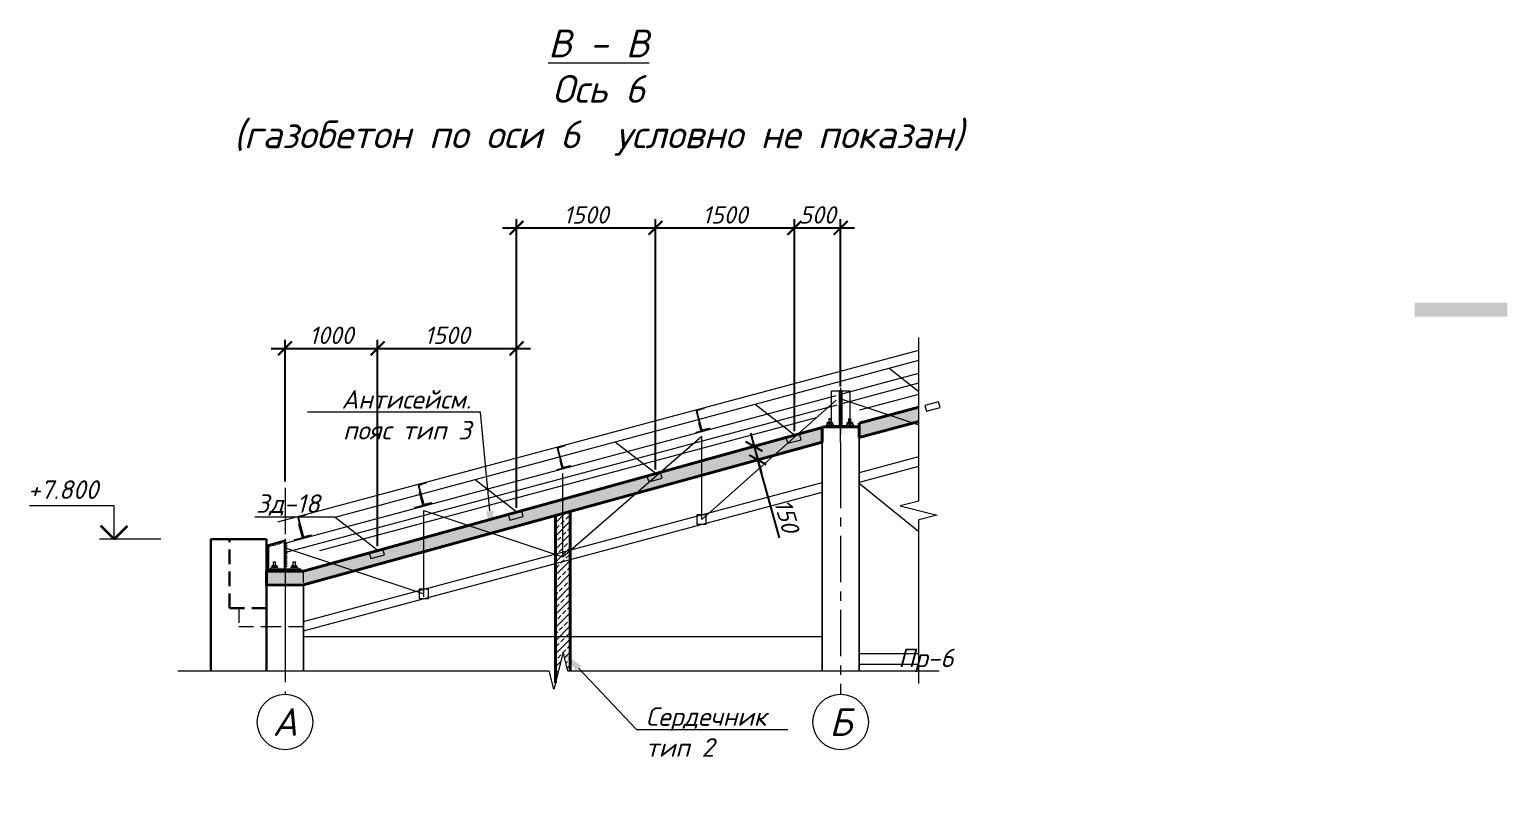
# Model space of a CAD drawing. Header units: millimetres. Extents: x -36573 to 311597, y -155058 to 0.
# Drawn here: x 210671 to 226630, y -75266 to -67014 of the extents above; entities that cross this region are included whole.
import ezdxf
from ezdxf import colors
from ezdxf.entities.mleader import LeaderData, LeaderLine
from ezdxf.math import Vec2, Vec3

# ---------------------------------------------------------------- set-up
doc = ezdxf.new("R2010")
doc.units = ezdxf.units.MM
doc.header["$MEASUREMENT"] = 0
for name, pattern in [('CENTERX2', [4, 2.5, -0.5, 0.5, -0.5]), ('Double Dashed', [1797.222233, 1325, -211.666656, 63.333344, -197.222233]), ('HIDDEN2', [4.7625, 3.175, -1.5875])]:
    doc.linetypes.add(name, pattern=pattern)
doc.layers.get('0').update_dxf_attribs({"lineweight": 5})
doc.layers.add('#Hatch', color=7, linetype='Continuous', lineweight=5, true_color=0xadadad)
doc.layers.add('#Каркас', color=7, linetype='Continuous', lineweight=5, true_color=0x757575)
for name, color, linetype, lineweight in [('#Бетон', 10, 'Continuous', 15), ('#Бетон монолитные пояса', 34, 'Continuous', 35), ('#Бетон сердечники', 12, 'Continuous', 40), ('#Выноски', 7, 'Continuous', 15), ('#Газобетон', 152, 'Continuous', 35), ('#размеры', 7, 'Continuous', 5), ('k_ Осевая', 8, 'CENTERX2', 9), ('Линия пунктир', 190, 'HIDDEN2', 9), ('Линия Тонкая', 252, 'Continuous', 9), ('подп стены Инжзащита_Ном._пера__99', 7, 'Continuous', 40), ('сварка', 7, 'Continuous', 13), ('текст_Ном._пера__1', 7, 'Continuous', 0), ('чертеж_Ном._пера__96', 7, 'Continuous', 13), ('чертеж_Ном._пера__98', 7, 'Continuous', 35), ('Штриховка', 7, 'Continuous', 9)]:
    doc.layers.add(name, color=color, linetype=linetype, lineweight=lineweight)
doc.layers.add('#стены наруж', color=7, linetype='Continuous')
doc.styles.add('STEP PR', font='isocpeui.ttf')
doc.dimstyles.new('SPDS', dxfattribs={"dimscale": 10, "dimtxt": 2.5, "dimasz": 2, "dimexe": 1.25, "dimexo": 0.625, "dimtad": 1, "dimdec": 0, "dimrnd": 0.001, "dimtxsty": 'STEP PR', "dimblk": 'ARCHTICK', "dimcen": 2.5, "dimdle": 2, "dimclrd": 256, "dimclre": 256, "dimclrt": 7, "dimadec": 0, "dimazin": 2, "dimtfac": 0.75, "dimtdec": 0, "dimtmove": 1, "dimatfit": 3, "dimfxl": 1, "dimtolj": 1, "dimarcsym": 1})
pattern_1 = [(45, (51388.36, 0), (-70.71068, 70.71068), []), (45, (51459.07, 0), (-70.71068, 70.71068), [50, -25])]

# ---------------------------------------------------------------- blocks, each defined once
blk = doc.blocks.new('*U815')
for p, q in [((0, 0), (0, 240)), ((0, 240), (90, 240)), ((6, 22), (6, 218)), ((86, 232), (16, 228)), ((90, 240), (90, 236)), ((90, 0), (0, 0)), ((86, 8), (16, 12)), ((90, 4), (90, 0))]:
    blk.add_line(p, q)
for centre, radius, start, end in [((16, 218), 10.5, 92.7024, 180), ((86, 236), 4, 272.7024, 360), ((16, 22), 10.5, 180, 267.2976), ((86, 4), 4, 0, 87.2976)]:
    blk.add_arc(centre, radius, start, end)
blk = doc.blocks.new('*U814')
at = {"color": 0, "linetype": 'ByBlock', "lineweight": -2}
for p, q in [((0, 160), (-5, 160)), ((0, 0), (0, 160)), ((-100, 0), (-100, 5)), ((-100, 0), (0, 0)), ((-96, 9), (-22, 9)), ((-9, 22), (-9, 156))]:
    blk.add_line(p, q, dxfattribs=at)
for centre, radius, start, end in [((-5, 156), 4.3, 89.045, 179.9778), ((-96, 5), 4.3, 90, 180), ((-22, 22), 13, 270, 0)]:
    blk.add_arc(centre, radius, start, end, dxfattribs=at)
blk = doc.blocks.new('*U813')
at = {"color": 0, "linetype": 'ByBlock', "lineweight": -2}
for p, q in [((-63, 0), (-63, 3)), ((-63, 0), (0, 0)), ((-60, 6), (-16, 6)), ((-6, 16), (-6, 97)), ((0, 100), (-3, 100)), ((0, 0), (0, 100))]:
    blk.add_line(p, q, dxfattribs=at)
for centre, radius, start, end in [((-60, 3), 3.3, 90, 180), ((-16, 16), 10, 270, 0), ((-3, 97), 3.3, 89.045, 179.9778)]:
    blk.add_arc(centre, radius, start, end, dxfattribs=at)
blk = doc.blocks.new('*U824')
for points in [[(0, -0.5), (0, 0.5)], [(1, -0.5), (1, 0.5)], [(2, -0.5), (2, 0.5)], [(3, -0.5), (3, 0.5)], [(4, -0.5), (4, 0.5)], [(5, -0.5), (5, 0.5)], [(6, -0.5), (6, 0.5)], [(7, -0.5), (7, 0.5)], [(8, -0.5), (8, 0.5)], [(9, -0.5), (9, 0.5)], [(10, -0.5), (10, 0.5)], [(11, -0.5), (11, 0.5)], [(12, -0.5), (12, 0.5)], [(13, -0.5), (13, 0.5)], [(14, -0.5), (14, 0.5)]]:
    blk.add_lwpolyline(points)
blk = doc.blocks.new('*U806')
for points in [[(0, -0.5), (0, 0.5)], [(1, -0.5), (1, 0.5)], [(2, -0.5), (2, 0.5)], [(3, -0.5), (3, 0.5)], [(4, -0.5), (4, 0.5)], [(5, -0.5), (5, 0.5)], [(6, -0.5), (6, 0.5)], [(7, -0.5), (7, 0.5)]]:
    blk.add_lwpolyline(points)
blk = doc.blocks.new('_ArchTick')
at = {"color": 0, "linetype": 'ByBlock', "const_width": 0.15}
blk.add_lwpolyline([(-0.5, -0.5), (0.5, 0.5)], dxfattribs=at)
blk = doc.blocks.new('*D1034')
at = {"layer": '#размеры', "lineweight": -2, "transparency": 16777216}
for p, q in [((218350, -71557), (218585, -71492)), ((218455, -71373), (218575, -71806)), ((218390, -71702), (218625, -71637)), ((218768, -72505), (218535, -71662))]:
    blk.add_line(p, q, dxfattribs=at)
at = {"layer": 'Defpoints', "color": 0, "transparency": 16777216}
for p in [(218305, -71570), (218345, -71714), (218535, -71662)]:
    blk.add_point(p, dxfattribs=at)
at = {"layer": '#размеры', "lineweight": -2, "transparency": 16777216, "xscale": 150, "yscale": 150, "zscale": 150}
for p, rotation in [((218495, -71517), 105.4705373102723), ((218535, -71662), 285.4705373102723)]:
    blk.add_blockref('_ArchTick', p, dxfattribs=dict(at, rotation=rotation))
at = {"layer": '#размеры', "color": 7, "lineweight": 5, "transparency": 16777216, "insert": (218848, -72266), "char_height": 187.5, "attachment_point": 5, "rotation": 285.4705, "style": 'STEP PR'}
blk.add_mtext('\\A1;150', dxfattribs=at)
blk = doc.blocks.new('*D1042')
at = {"layer": '#размеры', "lineweight": -2, "transparency": 16777216}
for p, q in [((213430, -71895), (213430, -70364)), ((214430, -72596), (214430, -70364)), ((213280, -70458), (214580, -70458))]:
    blk.add_line(p, q, dxfattribs=at)
at = {"layer": 'Defpoints', "color": 0, "transparency": 16777216}
for p in [(214430, -70458), (213430, -71942), (214430, -72643)]:
    blk.add_point(p, dxfattribs=at)
at = {"layer": '#размеры', "lineweight": -2, "transparency": 16777216, "xscale": 150, "yscale": 150, "zscale": 150, "rotation": 180}
blk.add_blockref('_ArchTick', (213430, -70458), dxfattribs=at)
at = {"layer": '#размеры', "lineweight": -2, "transparency": 16777216, "xscale": 150, "yscale": 150, "zscale": 150}
blk.add_blockref('_ArchTick', (214430, -70458), dxfattribs=at)
at = {"layer": '#размеры', "color": 7, "lineweight": 5, "transparency": 16777216, "insert": (213930, -70317), "char_height": 187.5, "attachment_point": 5, "style": 'STEP PR'}
blk.add_mtext('\\A1;1000', dxfattribs=at)
blk = doc.blocks.new('*D1043')
at = {"layer": '#размеры', "lineweight": -2, "transparency": 16777216}
for p, q in [((214430, -72596), (214430, -70364)), ((215930, -72181), (215930, -70364)), ((214280, -70458), (216080, -70458))]:
    blk.add_line(p, q, dxfattribs=at)
at = {"layer": 'Defpoints', "color": 0, "transparency": 16777216}
for p in [(215930, -70458), (215930, -72228), (214430, -72643)]:
    blk.add_point(p, dxfattribs=at)
at = {"layer": '#размеры', "lineweight": -2, "transparency": 16777216, "xscale": 150, "yscale": 150, "zscale": 150, "rotation": 180}
blk.add_blockref('_ArchTick', (214430, -70458), dxfattribs=at)
at = {"layer": '#размеры', "lineweight": -2, "transparency": 16777216, "xscale": 150, "yscale": 150, "zscale": 150}
blk.add_blockref('_ArchTick', (215930, -70458), dxfattribs=at)
at = {"layer": '#размеры', "color": 7, "lineweight": 5, "transparency": 16777216, "insert": (215180, -70317), "char_height": 187.5, "attachment_point": 5, "style": 'STEP PR'}
blk.add_mtext('\\A1;1500', dxfattribs=at)
blk = doc.blocks.new('*D1044')
at = {"layer": '#размеры', "lineweight": -2, "transparency": 16777216}
for p, q in [((215930, -72181), (215930, -69062)), ((217430, -71766), (217430, -69062)), ((215780, -69156), (217580, -69156))]:
    blk.add_line(p, q, dxfattribs=at)
at = {"layer": 'Defpoints', "color": 0, "transparency": 16777216}
for p in [(217430, -69156), (217430, -71813), (215930, -72228)]:
    blk.add_point(p, dxfattribs=at)
at = {"layer": '#размеры', "lineweight": -2, "transparency": 16777216, "xscale": 150, "yscale": 150, "zscale": 150, "rotation": 180}
blk.add_blockref('_ArchTick', (215930, -69156), dxfattribs=at)
at = {"layer": '#размеры', "lineweight": -2, "transparency": 16777216, "xscale": 150, "yscale": 150, "zscale": 150}
blk.add_blockref('_ArchTick', (217430, -69156), dxfattribs=at)
at = {"layer": '#размеры', "color": 7, "lineweight": 5, "transparency": 16777216, "insert": (216680, -69016), "char_height": 187.5, "attachment_point": 5, "style": 'STEP PR'}
blk.add_mtext('\\A1;1500', dxfattribs=at)
blk = doc.blocks.new('*D1045')
at = {"layer": '#размеры', "lineweight": -2, "transparency": 16777216}
for p, q in [((217430, -71766), (217430, -69062)), ((218930, -71351), (218930, -69062)), ((217280, -69156), (219080, -69156))]:
    blk.add_line(p, q, dxfattribs=at)
at = {"layer": 'Defpoints', "color": 0, "transparency": 16777216}
for p in [(218930, -69156), (218930, -71397), (217430, -71813)]:
    blk.add_point(p, dxfattribs=at)
at = {"layer": '#размеры', "lineweight": -2, "transparency": 16777216, "xscale": 150, "yscale": 150, "zscale": 150, "rotation": 180}
blk.add_blockref('_ArchTick', (217430, -69156), dxfattribs=at)
at = {"layer": '#размеры', "lineweight": -2, "transparency": 16777216, "xscale": 150, "yscale": 150, "zscale": 150}
blk.add_blockref('_ArchTick', (218930, -69156), dxfattribs=at)
at = {"layer": '#размеры', "color": 7, "lineweight": 5, "transparency": 16777216, "insert": (218180, -69016), "char_height": 187.5, "attachment_point": 5, "style": 'STEP PR'}
blk.add_mtext('\\A1;1500', dxfattribs=at)
blk = doc.blocks.new('*D1058')
at = {"layer": '#размеры', "lineweight": -2, "transparency": 16777216}
for p, q in [((218930, -71351), (218930, -69062)), ((219430, -70870), (219430, -69062)), ((218780, -69156), (219580, -69156))]:
    blk.add_line(p, q, dxfattribs=at)
at = {"layer": 'Defpoints', "color": 0, "transparency": 16777216}
for p in [(219430, -69156), (219430, -70917), (218930, -71397)]:
    blk.add_point(p, dxfattribs=at)
at = {"layer": '#размеры', "lineweight": -2, "transparency": 16777216, "xscale": 150, "yscale": 150, "zscale": 150, "rotation": 180}
blk.add_blockref('_ArchTick', (218930, -69156), dxfattribs=at)
at = {"layer": '#размеры', "lineweight": -2, "transparency": 16777216, "xscale": 150, "yscale": 150, "zscale": 150}
blk.add_blockref('_ArchTick', (219430, -69156), dxfattribs=at)
at = {"layer": '#размеры', "color": 7, "lineweight": 5, "transparency": 16777216, "insert": (219180, -69016), "char_height": 187.5, "attachment_point": 5, "style": 'STEP PR'}
blk.add_mtext('\\A1;500', dxfattribs=at)
blk = doc.blocks.new('Отметка высоты (ГОСТ)[26]_3', base_point=(115341, -142))
at = {"layer": 'чертеж_Ном._пера__96', "linetype": 'Continuous', "lineweight": 5}
for p, q in [((115341, -142), (115341, 308)), ((115341, 308), (116483, 308)), ((114709, -142), (115541, -142))]:
    blk.add_line(p, q, dxfattribs=at)
at = {"layer": 'чертеж_Ном._пера__98', "linetype": 'Continuous'}
for q in [(115161, 38), (115521, 38)]:
    blk.add_line((115341, -142), q, dxfattribs=at)
blk = doc.blocks.new('*U1062')
at = {"color": 0, "linetype": 'ByBlock', "lineweight": -2}
for p, q in [((25.064, 0), (25.376, 1.25)), ((25.376, 1.25), (26.001, -1.25)), ((25.064, 0), (0, 0)), ((26.001, -1.25), (26.314, 0)), ((51.377, 0), (26.314, 0))]:
    blk.add_line(p, q, dxfattribs=at)
blk = doc.blocks.new('*U3590')
at = {"color": 0, "linetype": 'ByBlock', "lineweight": -2}
for p, q in [((11.065, 0), (11.378, 1.25)), ((11.378, 1.25), (12.003, -1.25)), ((11.065, 0), (0, 0)), ((12.003, -1.25), (12.315, 0)), ((23.38, 0), (12.315, 0))]:
    blk.add_line(p, q, dxfattribs=at)

msp = doc.modelspace()

# ---------------------------------------------------------------- hatches: boundary and pattern name
at = {"layer": '#Hatch'}
h = msp.add_hatch(dxfattribs=at)
h.set_pattern_fill('ANSI33', color=256, scale=400)
h.set_pattern_definition(pattern_1)
h.paths.add_polyline_path([(213229.80754, -72864.39539), (213229.88271, -73014.39536), (213629.58193, -73014.19506), (219229.80754, -71470.03455), (219229.80754, -71314.39539), (213629.50687, -72864.39539), (213230.91617, -72864.39539)])
h.paths.add_polyline_path([(226630.10822, -69965.10056), (225630.00799, -69965.10056), (225630.00799, -70114.39539), (226630.10822, -70114.39539)])
h.paths.add_polyline_path([(220273.58507, -71247.37458), (220273.58507, -71092.0857), (219630.35888, -71264.39539), (219629.80754, -71419.83197)])
h = msp.add_hatch(dxfattribs=at)
h.set_pattern_fill('ANSI33', color=256, scale=400)
h.set_pattern_definition(pattern_1)
h.paths.add_polyline_path([(216349.80754, -74071.48921), (216432.70853, -73739.88527), (216482.70853, -73939.88527), (216509.80754, -73939.88527), (216509.80754, -72222.85127), (216349.80754, -72267.13461)])
at = {"layer": '#Каркас', "true_color": 0x8f8f8f}
msp.add_hatch(color=252, dxfattribs=at).paths.add_polyline_path([(213253.98247, -72604.16139), (213271.47417, -72582.60225), (213254.47328, -72587.10646)])

# ---------------------------------------------------------------- linework, layer by layer
at = {"layer": '#Бетон'}
for points in [[(220338.57202, -71075.48761), (220357.78693, -71136.11541), (220502.94865, -71097.23748), (220485.66155, -71034.77751), (220338.57202, -71075.48761)], [(219229.80754, -73939.88527), (219229.80754, -71314.39539), (219629.80754, -71314.39539), (219629.80754, -73939.88527)], [(219229.80754, -71314.39539), (219229.80754, -73939.88527)], [(219629.80754, -73939.88527), (219629.80754, -71314.39539), (219229.80754, -71314.39539)], [(218838.57202, -71422.67798), (218857.78693, -71483.30579), (219002.94865, -71444.42786), (218985.66155, -71381.96789), (218838.57202, -71422.67798)], [(217338.57202, -71837.83426), (217357.78693, -71898.46207), (217502.94865, -71859.58414), (217485.66155, -71797.12417), (217338.57202, -71837.83426)], [(215838.57202, -72252.99054), (215857.78693, -72313.61835), (216002.94865, -72274.74042), (215985.66155, -72212.28045), (215838.57202, -72252.99054)], [(214338.57202, -72668.14682), (214357.78693, -72728.77463), (214502.94865, -72689.8967), (214485.66155, -72627.43673), (214338.57202, -72668.14682)], [(213229.80754, -73939.88527), (213229.80754, -73017.17342), (213629.58193, -73014.19506), (213629.64522, -73939.88527)], [(213628.61761, -73939.88527), (213628.15372, -73014.19577)]]:
    msp.add_lwpolyline(points, dxfattribs=at)
at = {"layer": '#Бетон монолитные пояса', "lineweight": 40}
for points in [[(219630.35888, -71264.39539), (220273.58507, -71092.0857)], [(219229.80754, -71314.39539), (213629.50687, -72864.39539)], [(219229.80754, -71470.03455), (219229.80754, -71314.39539)], [(219629.80754, -71419.83197), (220273.58507, -71247.37458)], [(220273.58507, -71247.37458), (219629.80754, -71419.83197)], [(219629.80754, -71419.83197), (219629.80754, -71264.39539)], [(219229.80754, -71470.03455), (213629.58193, -73014.19506)], [(213629.50687, -72864.39539), (213229.80754, -72864.39539), (213229.80754, -73014.39539), (213629.58193, -73014.19506)]]:
    msp.add_lwpolyline(points, dxfattribs=at)
at = {"layer": '#Бетон монолитные пояса'}
msp.add_lwpolyline([(213229.80754, -72864.39539), (213229.88271, -73014.39536), (213629.58193, -73014.19506), (219229.80754, -71470.03455), (219229.80754, -71314.39539), (213629.50687, -72864.39539), (213230.91617, -72864.39539)], close=True, dxfattribs=at)
msp.add_lwpolyline([(219630.35888, -71264.39539), (219629.80754, -71419.83197)], dxfattribs=at)
at = {"layer": '#Бетон сердечники', "color": 14, "lineweight": 40}
for points in [[(216349.80754, -74071.48921), (216349.80754, -72267.13461)], [(216509.80754, -72222.85127), (216509.80754, -73939.88527)]]:
    msp.add_lwpolyline(points, dxfattribs=at)
at = {"layer": '#Выноски'}
for points in [[(213970.73363, -72280.54407), (220273.58507, -70586.97388)], [(219951.99302, -70673.38536), (220273.58507, -70922.19921)], [(218505.57952, -71062.03529), (218936.63182, -71395.53789)], [(216993.96422, -71468.20488), (217436.63182, -71810.69417)], [(215482.34892, -71874.37447), (215936.63182, -72225.85045)], [(213970.73363, -72280.54407), (213104.35635, -72280.54407)], [(213970.73363, -72280.54407), (214436.63182, -72641.00673)]]:
    msp.add_lwpolyline(points, dxfattribs=at)
at = {"layer": '#Газобетон', "lineweight": 30}
for points in [[(212628.07452, -72517.45029), (212628.07452, -73939.88527)], [(212628.07452, -72517.45029), (213229.80754, -72517.45029)], [(213229.80754, -73939.88527), (213229.80754, -72517.35339), (213229.80754, -72517.35339)]]:
    msp.add_lwpolyline(points, dxfattribs=at)
at = {"layer": '#Каркас'}
for p, q in [((213353.94387, -72333.12807), (220273.58507, -70479.01579)), ((219418.72227, -70956.54193), (220273.58507, -70727.48213)), ((219446.21645, -71052.68801), (220273.58507, -70830.99526)), ((213416.06045, -72564.95032), (219379.80754, -70966.9691)), ((219432.46936, -71004.61497), (220273.58507, -71284.95859)), ((219636.89041, -71123.14099), (220273.58507, -70952.53917)), ((213443.55463, -72661.0964), (219393.55463, -71066.79871)), ((217929.80754, -72307.25199), (219379.80754, -71018.72566)), ((213806.80359, -72642.55812), (219169.4761, -71205.63435)), ((216429.80734, -72708.33622), (217929.80734, -71406.41243)), ((217929.80734, -72306.41243), (217929.80734, -71406.41243)), ((219632.46936, -71799.26857), (220273.58507, -71627.48213)), ((216429.80734, -72708.33622), (216429.80734, -71808.33622)), ((219632.46936, -71902.7817), (220273.58507, -71730.99526)), ((213629.80754, -73407.67696), (219230.92611, -71906.86176)), ((213629.80754, -73511.19009), (219230.89984, -72010.38193)), ((214930.18234, -73110.26001), (214930.18234, -72210.15953)), ((214930.18234, -72210.15953), (216429.80734, -72708.33622)), ((213253.98247, -72604.16139), (213271.47417, -72582.60225)), ((213429.80754, -72613.02336), (214929.80754, -73111.09957))]:
    msp.add_line(p, q, dxfattribs=at)
at = {"layer": '#Каркас', "linetype": 'Double Dashed'}
for points in [[(219527.565, -71294.39539), (219332.05008, -71294.39539), (219332.05008, -70916.56249), (219527.565, -70916.56249)], [(219614.94144, -71314.39539), (219244.67365, -71314.39539), (219244.67365, -71294.39539), (219614.94144, -71294.39539)], [(217878.36992, -72355.94581), (217978.36952, -72355.94581), (217978.36952, -72255.94621), (217878.36992, -72255.94621)], [(217878.41485, -72355.93377), (217978.41445, -72355.93377), (217978.41445, -72255.93417), (217878.41485, -72255.93417)], [(214879.80774, -73159.40812), (214979.80734, -73159.40812), (214979.80734, -73059.40852), (214879.80774, -73059.40852)]]:
    msp.add_lwpolyline(points, close=True, dxfattribs=at)
for points in [[(219424.80754, -71294.39539), (219424.80754, -70916.56249), (219413.80754, -70916.56249), (219413.80754, -71294.39539), (219424.80754, -71294.39539)], [(219431.07647, -71938.02336), (219429.80754, -71005.3282)], [(219445.80754, -71294.39539), (219445.80754, -70916.56249), (219434.80754, -70916.56249), (219434.80754, -71294.39539), (219445.80754, -71294.39539)], [(219629.80754, -71913.85494), (220273.58507, -72436.72897)], [(214930.44201, -73143.66839), (214929.17308, -72210.97324)]]:
    msp.add_lwpolyline(points, dxfattribs=at)
at = {"layer": '#Каркас'}
msp.add_lwpolyline([(220273.58507, -73874.39539), (219629.80754, -73874.39539), (219629.80754, -73754.39539), (220273.58507, -73754.39539)], dxfattribs=at)
at = {"layer": '#стены наруж'}
msp.add_lwpolyline([(213229.80754, -72864.39539), (213229.80754, -73017.17342)], dxfattribs=at)
for p, q in [((219315.61795, -71294.39539), (219315.61795, -71279.39539)), ((219529.80235, -71294.39539), (219529.80235, -71279.39539)), ((213316.4259, -72842.80687), (213316.4259, -72827.80687)), ((213530.6103, -72842.80687), (213530.6103, -72827.80687))]:
    msp.add_line(p, q)
at = {"layer": 'Defpoints'}
for points in [[(219429.80754, -71294.39539), (219429.80754, -70916.56249), (219424.80754, -70916.56249), (219424.80754, -71294.39539), (219429.80754, -71294.39539)], [(219434.80754, -71294.39539), (219434.80754, -70916.56249), (219429.80754, -70916.56249), (219429.80754, -71294.39539), (219434.80754, -71294.39539)]]:
    msp.add_lwpolyline(points, dxfattribs=at)
at = {"layer": 'k_ Осевая', "ltscale": 200}
for points in [[(219429.80754, -70083.65083), (219429.80754, -74194.48111)], [(213429.80754, -70363.9226), (213429.80754, -74194.48111)]]:
    msp.add_lwpolyline(points, dxfattribs=at)
at = {"layer": 'k_ Осевая', "ltscale": 500}
msp.add_lwpolyline([(213429.80754, -72514.39539), (213429.80754, -73939.88527)], dxfattribs=at)
at = {"layer": 'k_ Осевая', "color": 254, "linetype": 'ByBlock', "lineweight": 15, "ltscale": 10}
for centre in [(213429.80754, -74494.48111), (219429.80754, -74494.48111)]:
    msp.add_circle(centre, 300, dxfattribs=at)
at = {"layer": 'Линия пунктир', "lineweight": 30, "ltscale": 50}
msp.add_lwpolyline([(213229.80754, -73264.39539), (212828.98211, -73264.39539), (212828.98211, -72517.35339), (213229.80754, -72517.35339)], close=True, dxfattribs=at)
at = {"layer": 'Линия пунктир', "lineweight": 5, "ltscale": 50}
msp.add_lwpolyline([(213229.80754, -72864.39539), (213229.80754, -73264.39539), (212929.80754, -73264.39539), (212929.80754, -73464.39539), (213229.80754, -73464.39539), (213629.80754, -73464.39539), (213629.50687, -72864.39539), (213229.80754, -72864.39539)], dxfattribs=at)
at = {"layer": 'Линия Тонкая'}
for p, q in [((219304.50749, -71274.39539), (219304.50749, -71214.39539)), ((219304.50749, -71214.39539), (219326.73879, -71214.39539)), ((219326.73879, -71274.39539), (219326.73879, -71214.39539)), ((219518.69189, -71274.39539), (219518.69189, -71214.39539)), ((219540.92319, -71274.39539), (219540.92319, -71214.39539)), ((213253.98247, -72842.80687), (213253.98247, -72587.36203)), ((213425.91463, -72842.80687), (213425.91463, -72540.57648)), ((213305.31544, -72822.80687), (213305.31544, -72762.80687)), ((213305.31544, -72762.80687), (213327.54674, -72762.80687)), ((213327.54674, -72822.80687), (213327.54674, -72762.80687)), ((213519.49984, -72822.80687), (213519.49984, -72762.80687)), ((213519.49984, -72762.80687), (213541.73114, -72762.80687)), ((213541.73114, -72822.80687), (213541.73114, -72762.80687))]:
    msp.add_line(p, q, dxfattribs=at)
for points in [[(219349.61767, -71294.39539), (219281.62861, -71294.39539), (219281.62861, -71274.39539), (219349.61767, -71274.39539)], [(219339.61767, -71274.39539), (219289.61767, -71274.39539), (219289.61767, -71254.39539), (219339.61767, -71254.39539)], [(219563.80207, -71294.39539), (219495.81301, -71294.39539), (219495.81301, -71274.39539), (219563.80207, -71274.39539)], [(219553.80207, -71274.39539), (219503.80207, -71274.39539), (219503.80207, -71254.39539), (219553.80207, -71254.39539)], [(213240.22097, -72842.80687), (213435.73589, -72842.80687), (213435.73589, -72537.90395), (213240.22097, -72591.10676)], [(213230.91617, -72864.39539), (213601.18396, -72864.39539), (213601.18396, -72844.39539), (213230.91617, -72844.39539)], [(213350.42562, -72842.80687), (213282.43656, -72842.80687), (213282.43656, -72822.80687), (213350.42562, -72822.80687)], [(213340.42562, -72822.80687), (213290.42562, -72822.80687), (213290.42562, -72802.80687), (213340.42562, -72802.80687)], [(213564.61002, -72842.80687), (213496.62096, -72842.80687), (213496.62096, -72822.80687), (213564.61002, -72822.80687)], [(213554.61002, -72822.80687), (213504.61002, -72822.80687), (213504.61002, -72802.80687), (213554.61002, -72802.80687)]]:
    msp.add_lwpolyline(points, close=True, dxfattribs=at)
for points in [[(213240.22097, -72591.10676), (213240.22097, -72581.10676), (213435.73589, -72527.90395), (213435.73589, -72537.90395), (213240.22097, -72591.10676)], [(213240.22097, -72591.10676), (213435.73589, -72537.90395)]]:
    msp.add_lwpolyline(points, dxfattribs=at)
at = {"layer": 'Штриховка'}
msp.add_lwpolyline([(213629.80754, -73568.95161), (219229.80754, -73568.95161)], dxfattribs=at)

# ---------------------------------------------------------------- block references
at = {"layer": '#Каркас', "rotation": 15}
for name, p in [('*U815', (217930.46924, -71354.47851)), ('*U813', (217930.46924, -71354.47851)), ('*U815', (216430.46924, -71756.4023)), ('*U813', (216430.46924, -71756.4023)), ('*U815', (214930.46924, -72158.32609)), ('*U814', (214930.46924, -72158.32609)), ('*U815', (213629.80754, -72507.67696)), ('*U814', (213629.80754, -72507.67696))]:
    msp.add_blockref(name, p, dxfattribs=at)
at = {"xscale": -160, "yscale": 160, "zscale": 160, "rotation": 90}
msp.add_blockref('*U3590', (220273.58507, -70339.01579), dxfattribs=at)
at = {"xscale": -160, "yscale": 160, "zscale": 160}
msp.add_blockref('*U1062', (220492.90372, -73939.88527), dxfattribs=at)
at = {"layer": 'сварка', "xscale": 18, "yscale": 18, "zscale": 18}
for name, p, rotation in [('*U806', (213273.71402, -72591.32001), 15.22253172593851), ('*U824', (213444.73589, -72819.20146), 90)]:
    msp.add_blockref(name, p, dxfattribs=dict(at, rotation=rotation))
at = {"layer": 'чертеж_Ном._пера__96', "linetype": 'Continuous', "xscale": -0.8, "yscale": 0.8, "zscale": 0.8}
msp.add_blockref('Отметка высоты (ГОСТ)[26]_3', (211584.90922, -72517.45029), dxfattribs=at)

# ---------------------------------------------------------------- texts
at = {"layer": '#Выноски', "char_height": 200, "attachment_point": 7, "style": 'STEP PR'}
for s, insert in [('Зд-18', (213117.63777, -72266.67396)), ('Пр-6', (220052.22378, -73956.45189))]:
    msp.add_mtext(s, dxfattribs=dict(at, insert=insert))
at = {"layer": 'k_ Осевая', "color": 1, "linetype": 'ByBlock', "char_height": 300, "width": 484.8732214, "attachment_point": 5, "style": 'STEP PR'}
for s, insert in [('А', (213429.80754, -74494.48111)), ('Б', (219429.80754, -74494.48111))]:
    msp.add_mtext(s, dxfattribs=dict(at, insert=insert))
at = {"layer": 'подп стены Инжзащита_Ном._пера__99', "style": 'STEP PR'}
msp.add_text('+7.800', height=200, dxfattribs=at).set_placement((210652.70287, -72083.97113))
at = {"layer": 'текст_Ном._пера__1', "linetype": 'Continuous', "insert": (216816.26934, -67695.53107), "char_height": 300, "width": 11019.5755698, "attachment_point": 5, "line_spacing_factor": 0.981818, "style": 'STEP PR'}
msp.add_mtext('\\A1;{\\fISOCPEUR|b1|i1|c204|p34;\\LВ - В\\P\\A0;\\lОсь 6\\H1.3636x; \\H0.73333x;\\P(газобетон по оси 6  условно не показан)\\H1.3487x; }', dxfattribs=at)

# ---------------------------------------------------------------- dimensions: what is measured, and where the dimension line sits
at = {"layer": '#размеры', "lineweight": 5}
for base, p1, p2, picture, middle in [((217429.80754, -69156.21977), (215929.80754, -72227.73921), (217429.80754, -71812.58293), '*D1044', (216679.80754, -69015.59477)), ((218929.80754, -69156.21977), (217429.80754, -71812.58293), (218929.80754, -71397.42665), '*D1045', (218179.80754, -69015.59477)), ((219429.80754, -69156.21977), (218929.80754, -71397.42665), (219429.80754, -70916.56249), '*D1058', (219179.80754, -69015.59477)), ((214429.80754, -70457.6726), (213429.80754, -71941.6853), (214429.80754, -72642.89549), '*D1042', (213929.80754, -70317.0476)), ((215929.80754, -70457.6726), (214429.80754, -72642.89549), (215929.80754, -72227.73921), '*D1043', (215179.80754, -70317.0476))]:
    dim = msp.add_linear_dim(base=base, p1=p1, p2=p2, dimstyle='SPDS', override={"dimscale": 75}, dxfattribs=at)
    dim.commit()
    dim.dimension.update_dxf_attribs({"geometry": picture, "text_midpoint": middle})
dim = msp.add_linear_dim(base=(218534.70261, -71661.66892), p1=(218304.906, -71569.63077), p2=(218344.91742, -71714.19593), angle=285.47053731, dimstyle='SPDS', override={"dimscale": 75}, dxfattribs=at)
dim.commit()
dim.dimension.update_dxf_attribs({"geometry": '*D1034', "text_midpoint": (218780.35296, -72284.46055), "dimtype": 161})

# ---------------------------------------------------------------- leaders
at = {"layer": '#Выноски'}
ml = msp.add_multileader_mtext('Standard', dxfattribs=at)
ml.set_content('Антисейсм.\\Pпояс{\\A1; тип 3     } ', color=256, style='STEP PR')
ml.set_leader_properties(color=256, linetype='ByLayer', lineweight=-1)
ml.build(insert=Vec2(0, 0))
ml.multileader.update_dxf_attribs({"text_left_attachment_type": 6, "text_right_attachment_type": 6, "dogleg_length": 0, "arrow_head_size": 240})
ctx = ml.context
ctx.base_point, ctx.char_height, ctx.arrow_head_size, ctx.landing_gap_size, ctx.plane_origin = Vec3(213899.80976, -71148.76709), 200, 240, 100, Vec3(223068.2167, -85967.78663)
ctx.left_attachment, ctx.right_attachment, ctx.text_align_type = 6, 6, 2
notes = []
notes.append((ctx, [(1, (1, 1, 0), (215539.80976, -71148.76709), (-1, 0), 0, [(0, [(215662.85982, -72453.5556)], 0, [])])]))
ctx.mtext.insert, ctx.mtext.rotation, ctx.mtext.defined_height, ctx.mtext.alignment, ctx.mtext.flow_direction = Vec3(215439.80976, -70908.76709), 6.2831853072, 130.94404, 3, 5
ml = msp.add_multileader_mtext('Standard', dxfattribs=at)
ml.set_content('Сердечник \\P{\\A1;тип 2     } ', color=256, style='STEP PR')
ml.set_leader_properties(color=256, linetype='ByLayer', lineweight=-1)
ml.build(insert=Vec2(0, 0))
ml.multileader.update_dxf_attribs({"text_left_attachment_type": 6, "text_right_attachment_type": 6, "dogleg_length": 0, "arrow_head_size": 240})
ctx = ml.context
ctx.base_point, ctx.char_height, ctx.arrow_head_size, ctx.landing_gap_size, ctx.plane_origin = Vec3(217225.43698, -74575.81187), 200, 240, 100, Vec3(226556.38783, -85391.78223)
ctx.left_attachment, ctx.right_attachment = 6, 6
notes.append((ctx, [(0, (1, 1, 0), (217225.43698, -74575.81187), (1, 0), 0, [(0, [(216432.70853, -73739.88527)], 0, [])])]))
ctx.mtext.insert, ctx.mtext.rotation, ctx.mtext.defined_height, ctx.mtext.flow_direction = Vec3(217325.43698, -74335.81187), 6.2831853072, 130.94404, 5
for ctx, leaders in notes:
    for number, flags, end, landing, length, lines in leaders:
        leader = LeaderData()
        leader.index, (leader.has_last_leader_line, leader.has_dogleg_vector, leader.attachment_direction) = number, flags
        leader.last_leader_point, leader.dogleg_vector, leader.dogleg_length = Vec3(end), Vec3(landing), length
        for number, points, colour, breaks in lines:
            line = LeaderLine()
            line.index, line.vertices, line.color, line.breaks = number, Vec3.list(points), colors.encode_raw_color(colour), breaks
            leader.lines.append(line)
        ctx.leaders.append(leader)

doc.saveas('drawing.dxf')
